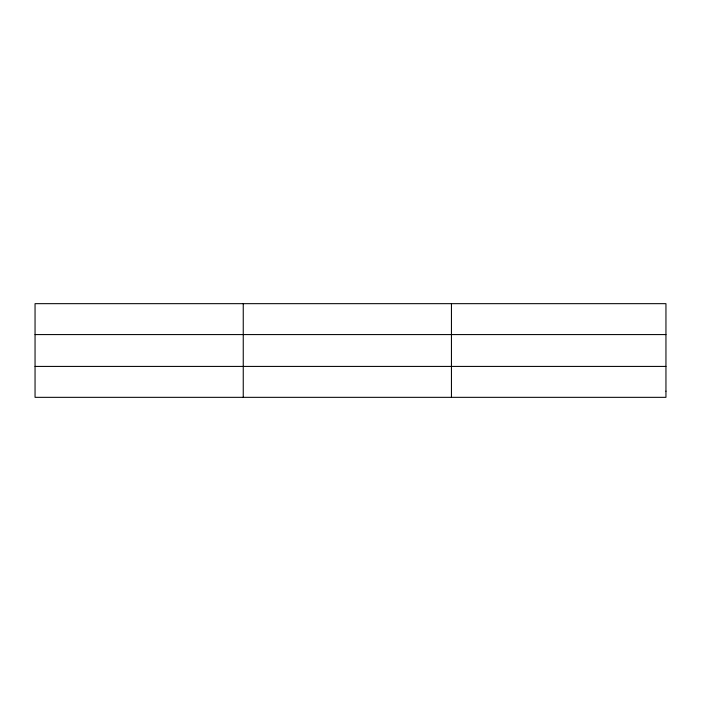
<?xml version="1.0" encoding="UTF-8"?>
<svg xmlns="http://www.w3.org/2000/svg" width="701" height="701" viewBox="0 0 701 701"><rect width="100%" height="100%" fill="white"/><g stroke="black" fill="none" stroke-linecap="round" stroke-linejoin="round"><path stroke-width="1.05" d="M243.247 303.664L243.247 397.336M451.444 303.664L451.444 397.336M35.05 334.579L665.95 334.579M35.05 366.421L665.95 366.421M665.95 391.158L665.95 397.336L35.05 397.336L35.05 303.664L665.95 303.664L665.95 391.158"/></g></svg>
